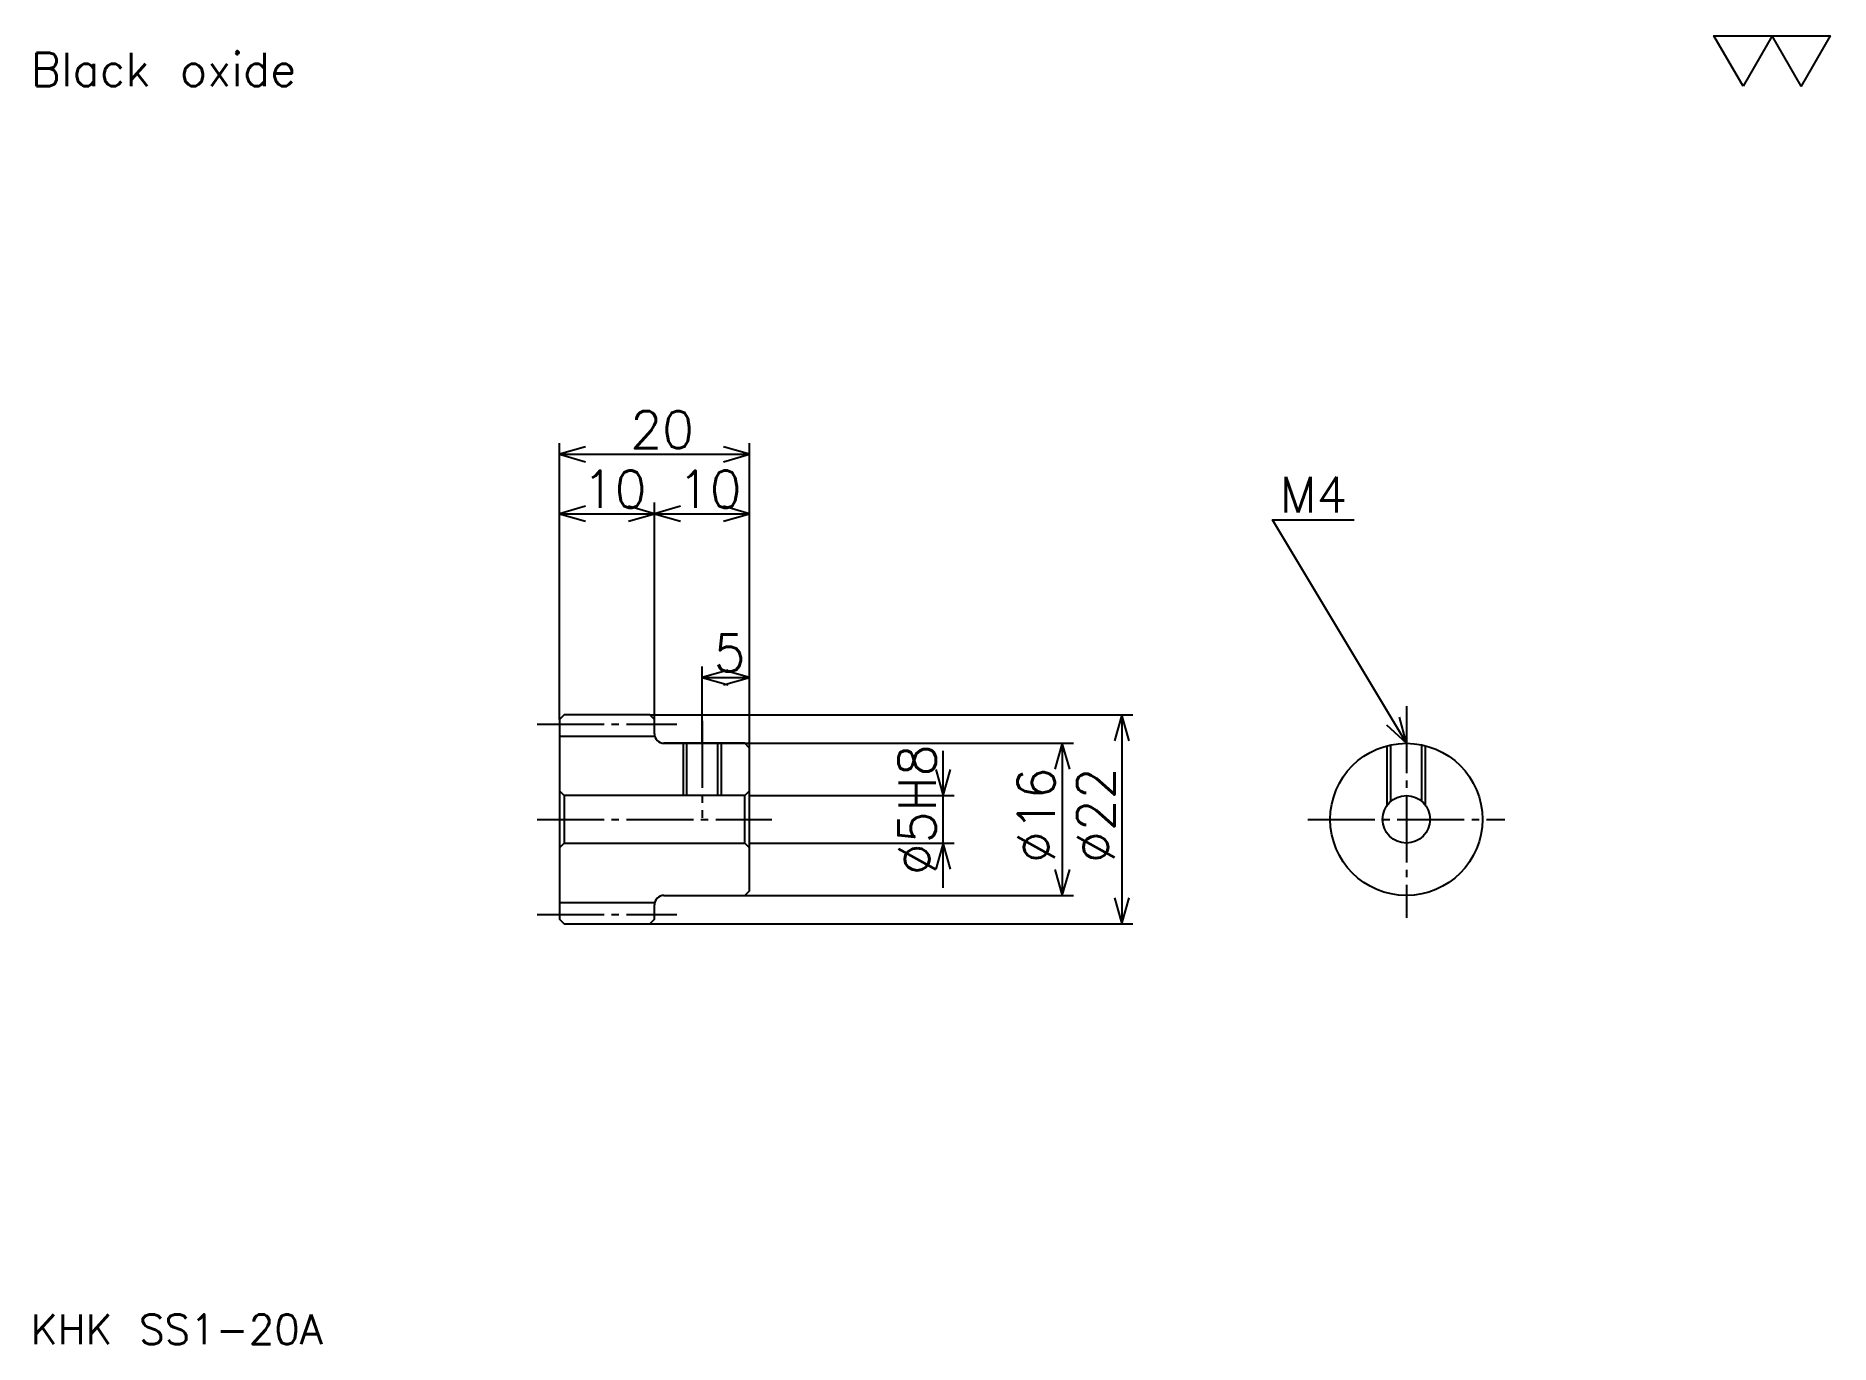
# Model space of a CAD drawing. Extents: x 8 to 197, y 9 to 146.
import ezdxf

# ---------------------------------------------------------------- set-up
doc = ezdxf.new("R2010")
doc.units = 0
doc.linetypes.add('DASHDOT', pattern=[9.391305, 7.043478, -0.782609, 0.782609, -0.782609])
doc.layers.get('0').update_dxf_attribs({"linetype": 'CONTINUOUS'})
doc.layers.add('DASHDOT', color=6, linetype='DASHDOT')
doc.styles.add('KANJI', font='TXT', dxfattribs={"bigfont": 'BIGFONT'})

msp = doc.modelspace()

# ---------------------------------------------------------------- linework, layer by layer
at = {"color": 5}
for p, q in [((63.391304, 74.782608), (63.391304, 103.347824)), ((63.391304, 102.173904), (83.391304, 102.173904)), ((83.391304, 74.782608), (83.391304, 103.347824)), ((73.391304, 74.782608), (73.391304, 97.086945)), ((63.391304, 95.91304), (73.391304, 95.91304)), ((73.391304, 95.91304), (83.391304, 95.91304)), ((78.391304, 74.782608), (78.391304, 79.86956)), ((78.391304, 78.695648), (83.391304, 78.695648)), ((63.391304, 74.282608), (63.391304, 74.782608)), ((72.891304, 74.782608), (83.391304, 74.782608)), ((73.391304, 74.282608), (73.391304, 74.782608)), ((78.391304, 71.782608), (78.391304, 74.782608)), ((83.391304, 74.782608), (123.695648, 74.782608)), ((83.391304, 71.282608), (83.391304, 74.782608)), ((122.521744, 74.782608), (122.521744, 52.782604)), ((74.391304, 71.782608), (83.391304, 71.782608)), ((83.391304, 71.782608), (117.434784, 71.782608)), ((116.260864, 71.782608), (116.260864, 55.782604)), ((103.739128, 56.586952), (103.739128, 70.978256)), ((83.391304, 66.282608), (104.91304, 66.282608)), ((83.391304, 61.282604), (104.91304, 61.282604)), ((74.391304, 55.782604), (83.391304, 55.782604)), ((83.391304, 55.782604), (117.434784, 55.782604)), ((72.891304, 52.782604), (83.391304, 52.782604)), ((83.391304, 52.782604), (123.695648, 52.782604))]:
    msp.add_line(p, q, dxfattribs=at)
at = {"color": 4}
for p, q in [((63.391304, 72.532608), (73.391304, 72.532608)), ((63.891304, 66.282608), (63.891304, 61.282604)), ((82.891304, 66.282608), (83.391304, 66.782608)), ((82.891304, 61.282604), (83.391304, 60.782604)), ((63.391304, 55.032604), (73.391304, 55.032604))]:
    msp.add_line(p, q, dxfattribs=at)
at = {"color": 7}
msp.add_lwpolyline([(187.82608, 140.869568), (184.773911, 146.160004), (196.982605, 146.160004), (193.930435, 140.869568), (190.87825, 146.160004), (187.82608, 140.869568)], dxfattribs=at)
at = {"color": 5}
for points in [[(66.130432, 102.956512), (63.391304, 102.173904), (66.130432, 101.391296)], [(80.652176, 101.391296), (83.391304, 102.173904), (80.652176, 102.956512)], [(66.130432, 96.695648), (63.391304, 95.91304), (66.130432, 95.130432)], [(70.652176, 95.130432), (73.391304, 95.91304), (70.652176, 96.695648)], [(76.130432, 96.695648), (73.391304, 95.91304), (76.130432, 95.130432)], [(80.652176, 95.130432), (83.391304, 95.91304), (80.652176, 96.695648)], [(152.434784, 71.782608), (138.347824, 95.260864), (146.956512, 95.260864)], [(81.130432, 79.478256), (78.391304, 78.695648), (81.130432, 77.91304)], [(80.652176, 77.91304), (83.391304, 78.695648), (80.652176, 79.478256)], [(123.304352, 72.043472), (122.521744, 74.782608), (121.739136, 72.043472)], [(150.354431, 73.728737), (152.434784, 71.782608), (151.696594, 74.534042)], [(117.043472, 69.043472), (116.260864, 71.782608), (115.478256, 69.043472)], [(102.95652, 69.021736), (103.739128, 66.282608), (104.521736, 69.021736)], [(104.521736, 58.543472), (103.739128, 61.282604), (102.95652, 58.543472)], [(115.478256, 58.521736), (116.260864, 55.782604), (117.043472, 58.521736)], [(121.739136, 55.521736), (122.521744, 52.782604), (123.304352, 55.521736)]]:
    msp.add_lwpolyline(points, dxfattribs=at)
at = {"color": 4}
for points in [[(73.391304, 72.782608), (73.391304, 74.282608), (72.891304, 74.782608), (63.891304, 74.782608), (63.391304, 74.282608), (63.391304, 60.782604)], [(74.391304, 55.782604), (82.891304, 55.782604), (83.391304, 56.282604), (83.391304, 71.282608), (82.891304, 71.782608), (74.391304, 71.782608)], [(76.391304, 71.782608), (76.391304, 66.282608)], [(76.771301, 71.782608), (76.771301, 66.282608)], [(80.011307, 71.782608), (80.011307, 66.282608)], [(80.391304, 71.782608), (80.391304, 66.282608)], [(150.434784, 65.282608), (150.434784, 71.528572)], [(150.814789, 65.686707), (150.814789, 71.616859)], [(154.054779, 65.686707), (154.054779, 71.616859)], [(154.434784, 65.282608), (154.434784, 71.528572)], [(63.391304, 60.782604), (63.891304, 61.282604), (82.891304, 61.282604), (82.891304, 66.282608), (63.891304, 66.282608), (63.391304, 66.782608)], [(63.391304, 60.782604), (63.391304, 53.282604), (63.891304, 52.782604), (72.891304, 52.782604), (73.391304, 53.282604), (73.391304, 54.782604)]]:
    msp.add_lwpolyline(points, dxfattribs=at)
for radius in [8, 2.5]:
    msp.add_circle((152.434784, 63.782604), radius, dxfattribs=at)
for centre, start, end in [((74.391304, 72.782608), 180, 270), ((74.391304, 54.782604), 90, 180)]:
    msp.add_arc(centre, 1, start, end, dxfattribs=at)
at = {"layer": 'DASHDOT', "color": 7}
for p, q in [((152.434784, 75.695648), (152.434784, 53.434776)), ((61.04348, 73.782608), (75.739128, 73.782608)), ((61.04348, 63.782604), (85.739128, 63.782604)), ((142.08696, 63.782604), (162.782608, 63.782604)), ((61.04348, 53.782604), (75.739128, 53.782604))]:
    msp.add_line(p, q, dxfattribs=at)
msp.add_lwpolyline([(78.391304, 74.130432), (78.391304, 63.934776)], dxfattribs=at)

# ---------------------------------------------------------------- texts
at = {"color": 7, "style": 'KANJI'}
for s, height, p in [('Black oxide', 3.521739, (7.826087, 140.869568)), ('20', 3.913043, (70.847824, 102.799995)), ('10', 3.913043, (65.847824, 96.539124)), ('10', 3.913043, (75.847824, 96.539124)), ('M4', 3.756522, (139.130432, 96.043472)), ('5', 3.913043, (79.619568, 79.321732)), ('KHK SS1-20A', 3.130435, (7.826087, 8.608696))]:
    msp.add_text(s, height=height, dxfattribs=at).set_placement(p)
for s, p in [('%%c5H8', (102.95652, 57.91304)), ('%%c16', (115.478256, 59.184776)), ('%%c22', (121.739136, 59.184776))]:
    msp.add_text(s, height=3.913043, rotation=90, dxfattribs=at).set_placement(p)

doc.saveas('drawing.dxf')
